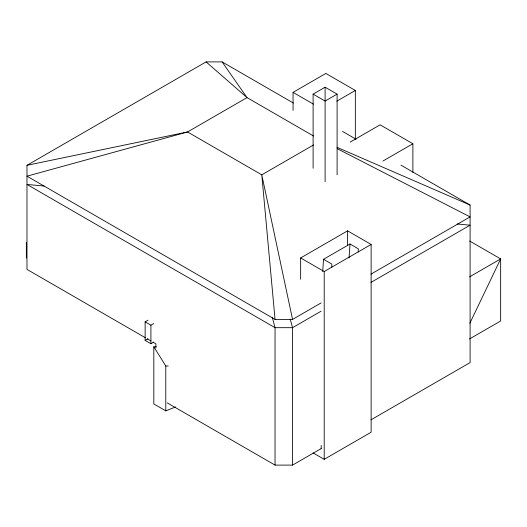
<?xml version="1.0" encoding="UTF-8"?>
<svg xmlns="http://www.w3.org/2000/svg" width="527" height="527" viewBox="0 0 527 527"><rect width="100%" height="100%" fill="white"/><g stroke="black" fill="none" stroke-linecap="round" stroke-linejoin="round"><path stroke-width="0.79" d="M321.213 448.945L321.213 445.434M331.799 267.327L331.799 264.053L323.545 259.284L322.689 271.537M358.268 252.051L358.268 248.77L350.007 244.008L323.545 259.284M349.039 257.887L350.007 244.008M469.847 323.249L500.65 258.909L469.715 241.05M145.294 337.708L26.976 269.396L26.976 165.313L206.103 61.896L222.111 61.896L293.374 103.042M293.052 110.393L293.052 92.37L325.831 73.437L355.336 90.473L355.336 139.635M313.11 168.199L313.11 94.129L325.106 87.205L337.102 94.129L337.102 174.78M337.102 94.129L325.106 101.052L313.11 94.129M336.806 101.171L355.336 90.473M313.493 144.984L261.787 174.832L187.54 131.961L26.976 165.313M350.172 142.099L380.099 124.82L412.885 143.746L412.885 172.421M382.951 161.025L412.885 143.746M153.752 342.069L150.913 343.716L145.136 340.376L145.136 321.859L147.975 320.218M145.136 321.859L150.913 325.192L153.752 323.552M145.136 340.376L147.975 338.736M300.653 279.264L300.653 257.94L347.576 230.852L371.127 244.449L371.127 432.232L324.204 459.327L313.117 452.924M300.653 257.94L324.204 271.537L371.127 244.449M313.499 135.992L247.031 97.614L187.54 131.961L26.976 176.183L275.048 319.408L292.557 319.408L321.075 302.939M370.988 274.126L470.097 216.907L337.326 148.726M321.075 311.213L292.557 327.682L275.048 327.682L26.976 184.457L44.143 186.031M370.988 282.4L470.097 225.181L457.225 223.995M469.491 276.899L500.65 258.909L500.65 320.976L469.491 338.966M167.224 402.852L275.048 465.104L292.557 465.104L321.075 448.635M370.988 419.821L470.097 362.602L470.097 205.069L400.975 165.162M156.282 346.786L153.818 346.812L153.818 403.939L165.788 410.849L175.524 406.982M153.818 346.812L165.788 366.008L168.218 366.028M337.063 147.336L470.097 205.069M293.052 92.37L313.42 104.129M342.543 131.427L356.081 139.247M147.415 338.927L150.939 340.962M153.054 342.188L155.873 343.815L155.873 347.919M206.103 61.896L247.031 97.614L222.111 61.896M290.199 319.066L292.557 327.682L292.557 465.104M272.327 317.511L275.048 327.682L275.048 465.104M292.557 319.408L261.787 174.832L275.048 319.408M347.576 230.852L347.576 245.608M325.106 87.205L325.106 181.71M324.204 271.537L324.204 459.327M165.788 366.008L165.788 410.849M150.913 325.192L150.913 343.716M26.35 242.275L26.35 258.026"/></g></svg>
